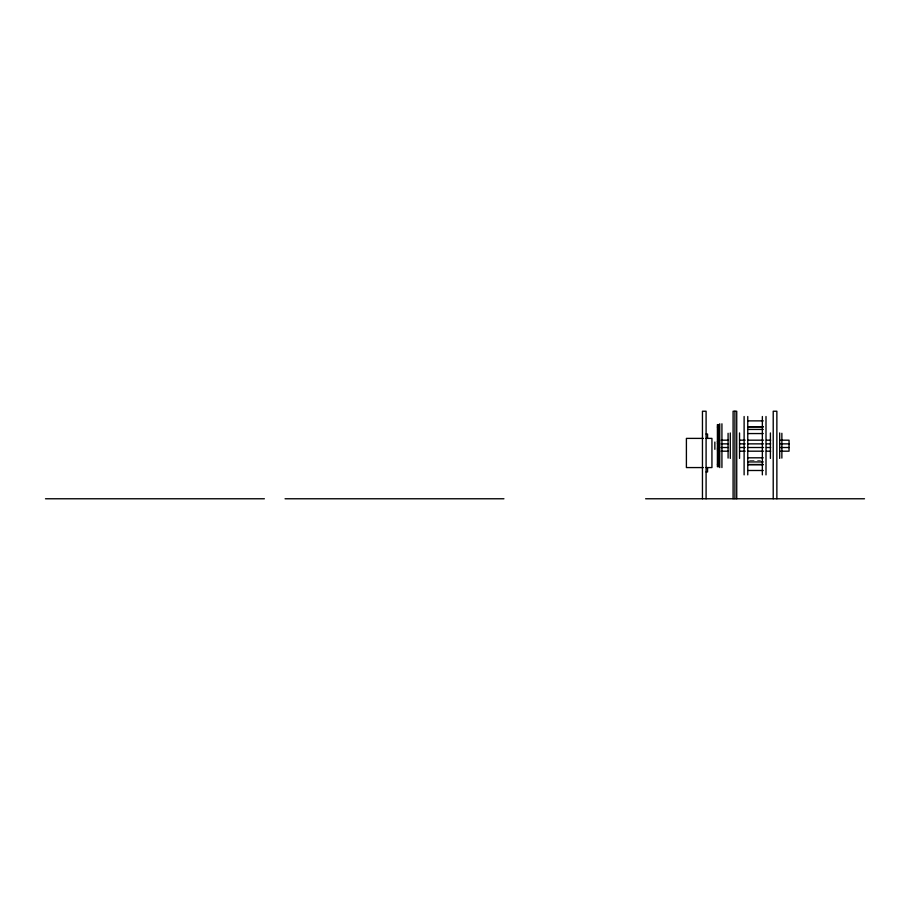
<?xml version="1.0" encoding="UTF-8"?>
<svg xmlns="http://www.w3.org/2000/svg" width="910" height="910" viewBox="0 0 910 910"><rect width="100%" height="100%" fill="white"/><g stroke="black" fill="none" stroke-linecap="round" stroke-linejoin="round"><path stroke-width="0.68" stroke-dasharray="4.55 3.41" d="M749.59 460.392L760.533 460.392"/><path stroke-width="1.36" d="M748.225 420.875L763.262 420.875M748.225 426.722L763.262 426.722M748.225 426.858L763.262 426.858M717.41 427.097L718.502 427.097M748.225 429.44L763.262 429.44M748.225 433.558L763.262 433.558M706.092 434.013L707.559 434.013L707.559 438.392M703.419 438.392L686.402 438.392L686.402 467.569L703.419 467.569M706.092 438.392L711.938 438.392L711.938 467.569L706.092 467.569M721.152 440.178L728.228 440.178M739.534 440.178L745.199 440.178M748.031 440.178L763.581 440.178M766.413 440.178L770.656 440.178M780.564 440.178L789.05 440.178L789.05 451.189L780.564 451.189M717.41 441.441L718.502 441.441M717.41 443.136L718.502 443.136M721.152 443.864L728.228 443.864M739.534 443.864L745.199 443.864M748.031 443.864L763.581 443.864M766.413 443.864L770.656 443.864M780.564 443.864L789.05 443.864M721.152 447.515L728.228 447.515M739.534 447.515L745.199 447.515M748.031 447.515L763.581 447.515M766.413 447.515L770.656 447.515M780.564 447.515L789.05 447.515M717.41 448.243L718.502 448.243M717.41 449.927L718.502 449.927M721.152 451.189L728.228 451.189M739.534 451.189L745.199 451.189M748.031 451.189L763.581 451.189M766.413 451.189L770.656 451.189M748.225 457.81L763.262 457.81M748.225 461.939L763.262 461.939M717.41 464.271L718.502 464.271M748.225 464.521L763.262 464.521M748.225 464.657L763.262 464.657M748.225 470.493L763.262 470.493M706.092 471.949L707.559 471.949L707.559 467.569M45.5 498.771L264.378 498.771M285.058 498.771L503.935 498.771M645.622 498.771L864.5 498.771M781.872 433.285L781.872 458.094M779.677 432.955L779.677 458.412M776.867 498.771L776.867 411.229L773.216 411.229L773.216 498.771M770.406 432.955L770.406 458.412M766.004 416.507L766.004 474.872M762.353 416.507L762.353 474.872M747.758 416.507L747.758 474.872M744.118 416.507L744.118 474.872M739.546 432.955L739.546 458.412M736.736 498.771L736.736 411.229L733.096 411.229L733.096 498.771M734.916 411.229L734.916 498.771M730.286 432.955L730.286 458.412M728.091 433.285L728.091 458.094M721.926 423.798L721.926 467.569M719.73 423.798L719.73 467.569M718.502 424.538L718.502 466.83M717.41 424.538L717.41 466.83M714.851 442.055L714.851 449.324M706.092 498.771L706.092 411.229L702.452 411.229L702.452 498.771"/></g></svg>
